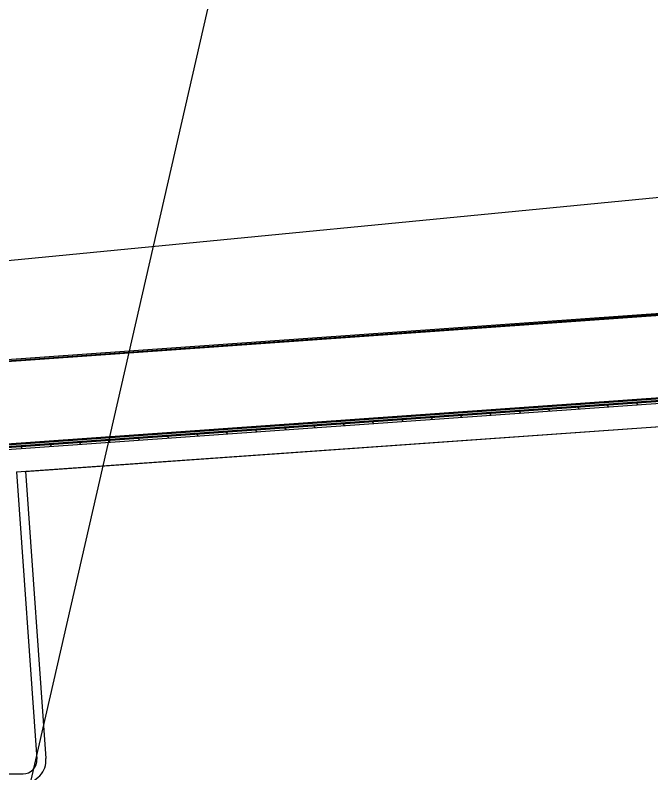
# Model space of a CAD drawing. Extents: x 39751 to 116307, y -36149 to -14965.
# Drawn here: x 44475.6 to 44754.4, y -31559.9 to -31227.4 of the extents above; entities that cross this region are included whole.
import ezdxf

# ---------------------------------------------------------------- set-up
doc = ezdxf.new("R2010")
doc.units = 0
doc.header["$LTSCALE"] = 1500
doc.linetypes.add('PHANTOM', pattern=[0.95, 0.76, -0.05, 0.02, -0.05, 0.02, -0.05])
for name, color, linetype in [('6', 6, 'PHANTOM'), ('confine8', 1, 'PHANTOM'), ('confinea', 3, 'Continuous')]:
    doc.layers.add(name, color=color, linetype=linetype)
doc.layers.add('AM_0', color=7, linetype='Continuous', lineweight=30)
doc.styles.get("Standard").update_dxf_attribs({"font": 'gbenor.shx', "width": 0.9, "bigfont": 'gbcbig.shx'})
doc.dimstyles.get("Standard").update_dxf_attribs({"dimtxt": 3.5, "dimasz": 3, "dimexe": 1, "dimexo": 0, "dimgap": 1, "dimtad": 1, "dimdec": 0, "dimdsep": 46, "dimtxsty": 'Standard', "dimblk": 'CLOSED', "dimcen": 0, "dimadec": 0, "dimazin": 2, "dimtfac": 1, "dimtdec": 0, "dimtofl": 0, "dimtmove": 2, "dimatfit": 3, "dimldrblk": 'NONE', "dimfxl": 0.18, "dimtolj": 1, "dimtzin": 0, "dimarcsym": 0})

# ---------------------------------------------------------------- blocks, each defined once
blk = doc.blocks.new('A$C7BE91E2F')
at = {"layer": '6'}
for p, q in [((794.73, 222.3), (21.19, 141.02)), ((794.81, 221.5), (21.27, 140.22)), ((767.22, 180.72), (81.1, 108.63)), ((767.31, 179.93), (81.19, 107.83)), ((765.38, 181.01), (82.84, 109.29)), ((674.07, 172.57), (151.54, 117.66)), ((674.1, 172.22), (151.58, 117.31))]:
    blk.add_line(p, q, dxfattribs=at)
at = {"layer": '6', "ltscale": 0.025768}
for p, q in [((413.32, 143.54), (414.05, 142.81)), ((438.92, 146.23), (439.64, 145.5)), ((387.73, 140.85), (388.45, 140.12)), ((400.52, 142.19), (401.25, 141.46)), ((362.13, 138.16), (362.86, 137.43)), ((374.93, 139.5), (375.66, 138.77)), ((285.35, 130.09), (286.08, 129.36)), ((298.14, 131.43), (298.87, 130.71)), ((310.94, 132.78), (311.67, 132.05)), ((259.75, 127.4), (260.48, 126.67)), ((221.36, 123.37), (222.09, 122.64)), ((234.16, 124.71), (234.89, 123.98)), ((246.95, 126.05), (247.68, 125.33)), ((195.76, 120.68), (196.49, 119.95)), ((170.17, 117.99), (170.9, 117.26)), ((182.97, 119.33), (183.7, 118.6))]:
    blk.add_line(p, q, dxfattribs=at)
at = {"layer": '6', "ltscale": 0.025767}
for p, q in [((426.12, 144.88), (426.85, 144.15)), ((272.55, 128.74), (273.28, 128.02)), ((208.56, 122.02), (209.29, 121.29))]:
    blk.add_line(p, q, dxfattribs=at)
at = {"layer": '6', "ltscale": 0.025763}
for p, q in [((349.33, 136.81), (350.06, 136.08)), ((323.74, 134.12), (324.47, 133.39)), ((336.54, 135.47), (337.26, 134.74))]:
    blk.add_line(p, q, dxfattribs=at)

msp = doc.modelspace()

# ---------------------------------------------------------------- linework, layer by layer
for p, q in [((44476.2, -31427.56), (44485.1, -31553.43)), ((44480.19, -31427.28), (44489.09, -31553.15)), ((43743.64, -31559.62), (44479.11, -31559.85))]:
    msp.add_line(p, q)
for radius in [10, 6]:
    msp.add_arc((44479.11, -31553.85), radius, 269.9817, 4.0447)
at = {"layer": 'AM_0'}
for p, q in [((43618.21, -31439.71), (45255.67, -31323.02)), ((44476.2, -31427.56), (45082.68, -31384.56)), ((44479.83, -31427.3), (45082.68, -31384.56))]:
    msp.add_line(p, q, dxfattribs=at)
at = {"layer": 'confine8'}
msp.add_line((45255.67, -31259.02), (43555.67, -31424.02), dxfattribs=at)

# ---------------------------------------------------------------- block references
at = {"rotation": 358.0568805261723}
msp.add_blockref('A$C7BE91E2F', (44304.05, -31528.74), dxfattribs=at)

# ---------------------------------------------------------------- leaders
at = {"layer": 'confinea', "annotation_type": 0, "has_hookline": 1, "hookline_direction": 0, "text_width": 4073.82}
for points in [[(44056.29, -31787.93), (44606.9, -29723.14), (45050.45, -29723.14)], [(44224.53, -32690.32), (44775.15, -30284.31), (45218.69, -30288.39)]]:
    msp.add_leader(points, dimstyle='Standard', override={"dimscale": 50, "dimgap": 1, "dimtad": 0, "dimldrblk": 'DotBlank', "dimarcsym": 1}, dxfattribs=at)

doc.saveas('drawing.dxf')
